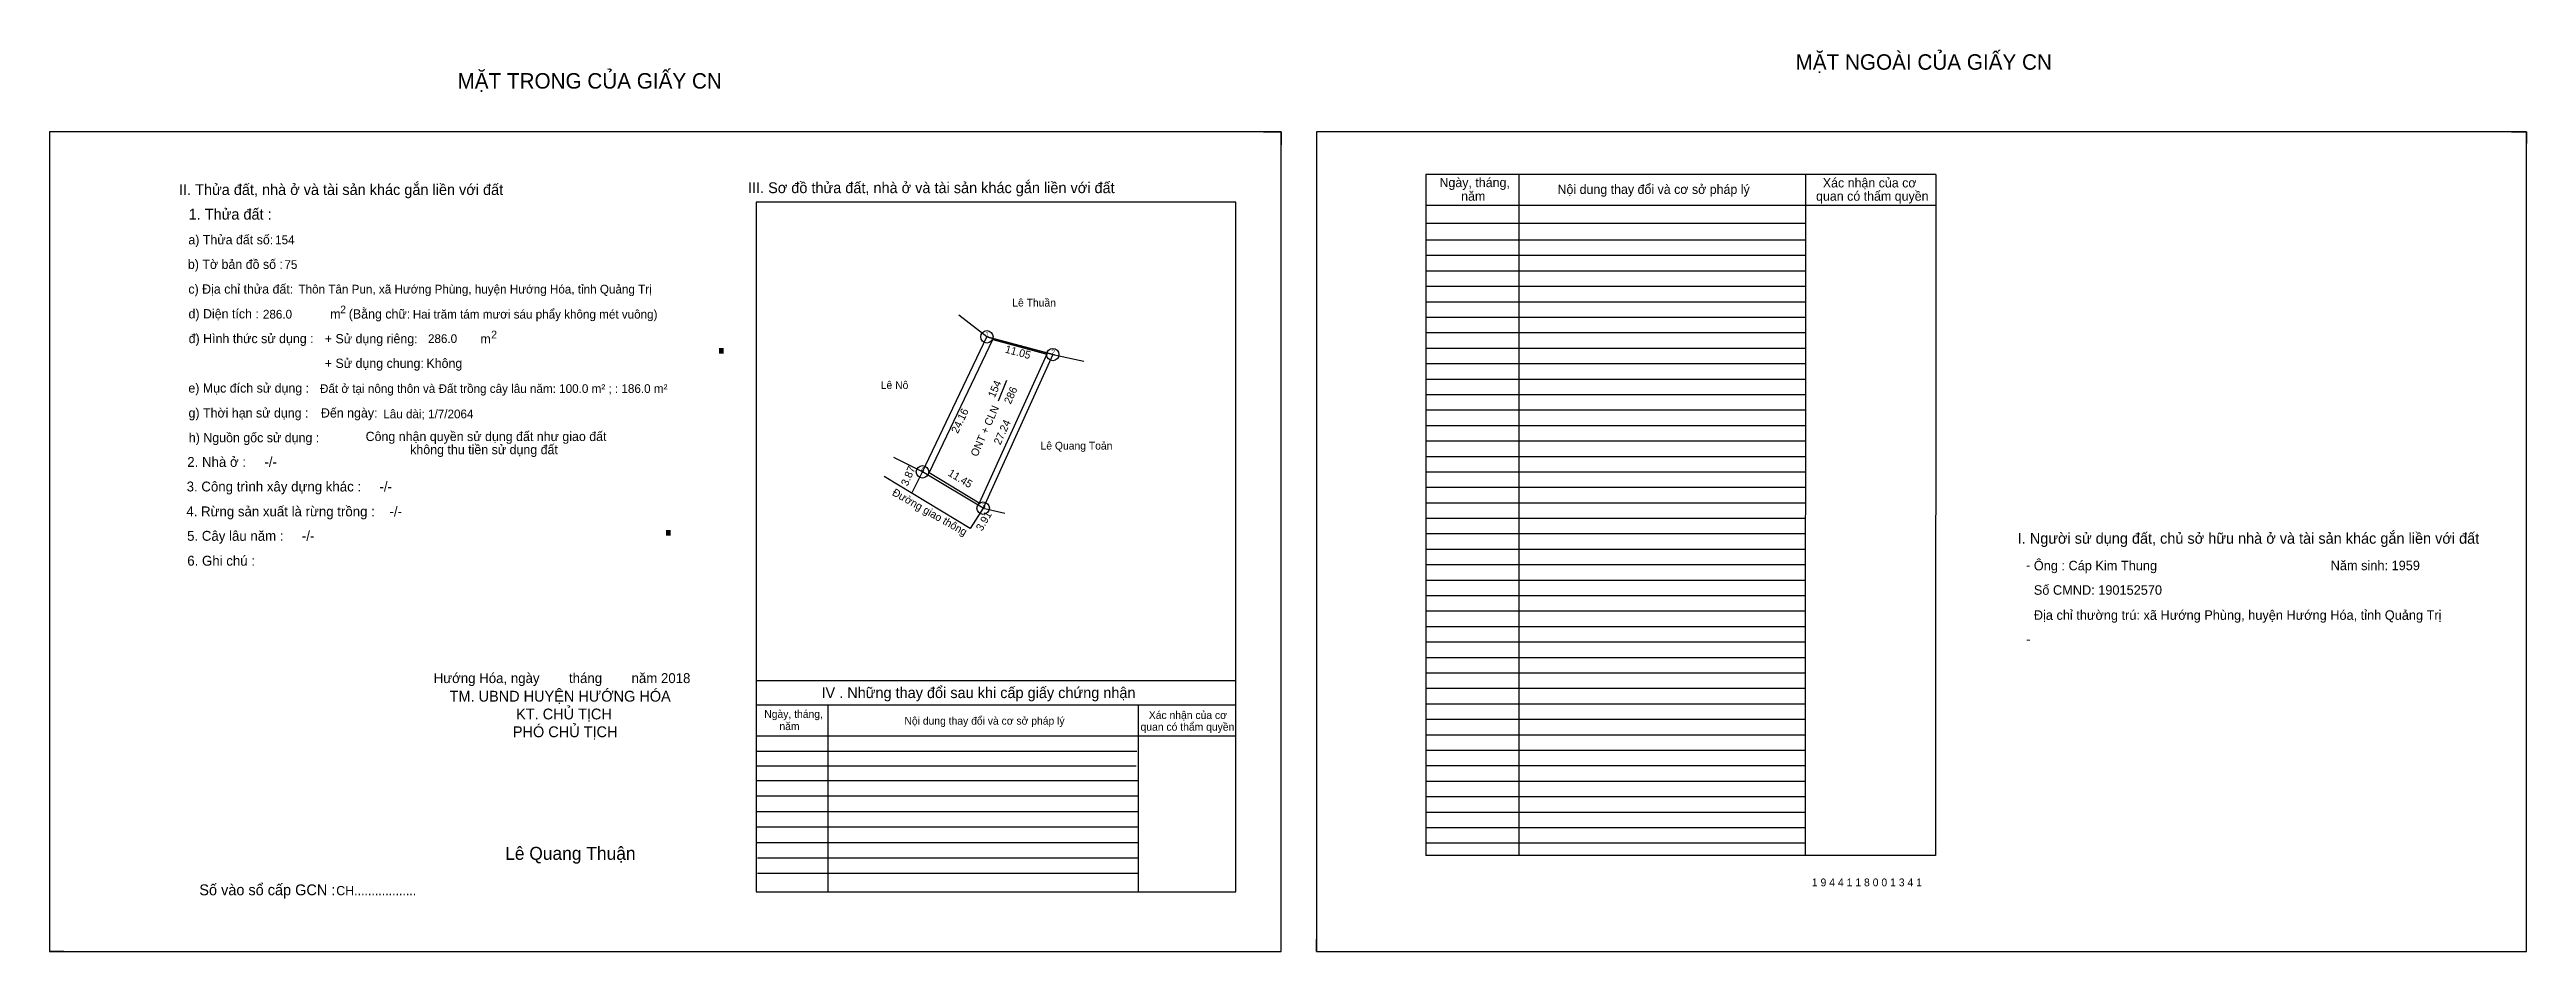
# Model space of a CAD drawing. Extents: x 536912 to 538513, y 1846080 to 1846664.
import ezdxf

# ---------------------------------------------------------------- set-up
doc = ezdxf.new("R2010")
doc.units = 0
for name, color, linetype in [('Default', 7, 'Continuous'), ('Level 10', 7, 'Continuous'), ('Level 11', 7, 'Continuous'), ('Level 27', 7, 'Continuous'), ('Level 3', 7, 'Continuous'), ('Level 36', 7, 'Continuous'), ('Level 4', 7, 'Continuous'), ('Level 45', 7, 'Continuous'), ('Level 49', 7, 'Continuous'), ('Level 5', 7, 'Continuous'), ('Level 55', 7, 'Continuous'), ('Level 6', 7, 'Continuous'), ('Level 60', 7, 'Continuous'), ('Level 7', 7, 'Continuous'), ('Level 8', 7, 'Continuous')]:
    doc.layers.add(name, color=color, linetype=linetype)

msp = doc.modelspace()

# ---------------------------------------------------------------- linework, layer by layer
at = {"layer": 'Level 10'}
for p, q in [((537696.9, 1846610.3), (537708.2, 1846610.3)), ((537708.2, 1846610.3), (537708.2, 1846601.9)), ((538503.7, 1846610.3), (538513.3, 1846610.3)), ((538513.3, 1846610.3), (538513.3, 1846602.9)), ((537560.6, 1846466.3), (537518, 1846477.8)), ((537560.6, 1846466.3), (537515.6, 1846367)), ((537515.6, 1846367), (537476.4, 1846390.5)), ((536912.1, 1846088.1), (536912.1, 1846080.3)), ((537731, 1846080.3), (537731, 1846088.1)), ((536921.3, 1846080.3), (536912.1, 1846080.3)), ((537731, 1846080.3), (537738.1, 1846080.3))]:
    msp.add_line(p, q, dxfattribs=at)
for points in [[(536912.1, 1846080.3), (537708.2, 1846080.3), (537708.2, 1846610.3), (536912.1, 1846610.3)], [(537731, 1846080.3), (538513.3, 1846080.3), (538513.3, 1846610.3), (537731, 1846610.3)], [(537515.6, 1846367), (537476.4, 1846390.5), (537518, 1846477.8), (537560.6, 1846466.3)], [(537513.1, 1846370.3), (537480.6, 1846389.8), (537521.8, 1846476), (537556.8, 1846466.6)]]:
    msp.add_lwpolyline(points, close=True, dxfattribs=at)
at = {"layer": 'Level 11'}
for centre in [(537518, 1846477.8), (537560.6, 1846466.3), (537476.4, 1846390.5), (537515.6, 1846367), (537515.6, 1846367)]:
    msp.add_circle(centre, 4, dxfattribs=at)
at = {"layer": 'Level 27'}
for p, q in [((537518, 1846477.8), (537499.9, 1846491.8)), ((537560.6, 1846466.3), (537580.7, 1846462.1)), ((537476.4, 1846390.5), (537457.8, 1846399.7)), ((537515.6, 1846367), (537507.2, 1846353.9)), ((537515.6, 1846367), (537529.7, 1846363.7))]:
    msp.add_line(p, q, dxfattribs=at)
at = {"layer": 'Level 45'}
msp.add_line((537507.2, 1846353.9), (537451.7, 1846387.4), dxfattribs=at)
at = {"layer": 'Level 6'}
for p, q in [((537530.6, 1846449.5), (537525.2, 1846436.1)), ((537469.5, 1846376.7), (537476.4, 1846390.5))]:
    msp.add_line(p, q, dxfattribs=at)
at = {"layer": 'Level 7'}
for p, q in [((538047, 1846540.3), (537801.8, 1846540.3)), ((538047, 1846530.3), (537801.8, 1846530.3)), ((538047, 1846520.3), (537801.8, 1846520.3)), ((538047, 1846510.3), (537801.8, 1846510.3)), ((538047, 1846500.3), (537801.8, 1846500.3)), ((538047, 1846490.3), (537801.8, 1846490.3)), ((538047, 1846480.3), (537801.8, 1846480.3)), ((538047, 1846470.3), (537801.8, 1846470.3)), ((538047, 1846460.3), (537801.8, 1846460.3)), ((538047, 1846450.3), (537801.8, 1846450.3)), ((538047, 1846440.3), (537801.8, 1846440.3)), ((538047, 1846430.3), (537801.8, 1846430.3)), ((538047, 1846420.3), (537801.8, 1846420.3)), ((538047, 1846410.3), (537801.8, 1846410.3)), ((538047, 1846400.3), (537801.8, 1846400.3)), ((538047, 1846390.3), (537801.8, 1846390.3)), ((538047, 1846380.3), (537801.8, 1846380.3)), ((538047, 1846370.3), (537801.8, 1846370.3)), ((538047, 1846360.3), (537801.8, 1846360.3)), ((538047, 1846350.3), (537801.8, 1846350.3)), ((538047, 1846340.3), (537801.8, 1846340.3)), ((538047, 1846330.3), (537801.8, 1846330.3)), ((538047, 1846320.3), (537801.8, 1846320.3)), ((538047, 1846310.3), (537801.8, 1846310.3)), ((538047, 1846300.3), (537801.8, 1846300.3)), ((538047, 1846290.3), (537801.8, 1846290.3)), ((538047, 1846280.3), (537801.8, 1846280.3)), ((538047, 1846270.3), (537801.8, 1846270.3)), ((538047, 1846260.3), (537801.8, 1846260.3)), ((538047, 1846250.3), (537801.8, 1846250.3)), ((538047, 1846240.3), (537801.8, 1846240.3)), ((538047, 1846230.3), (537801.8, 1846230.3)), ((538047, 1846220.3), (537801.8, 1846220.3)), ((537615, 1846209.7), (537368.9, 1846209.7)), ((537614.5, 1846200.2), (537368.9, 1846200.2)), ((538047, 1846210.3), (537801.8, 1846210.3)), ((538047, 1846200.3), (537801.8, 1846200.3)), ((537615.8, 1846190.7), (537368.9, 1846190.7)), ((538047, 1846190.3), (537801.8, 1846190.3)), ((537615.8, 1846180.7), (537368.9, 1846180.7)), ((537615.8, 1846170.7), (537368.9, 1846170.7)), ((538047, 1846180.3), (537801.8, 1846180.3)), ((538047, 1846170.3), (537801.8, 1846170.3)), ((537615.8, 1846160.7), (537368.9, 1846160.7)), ((538047, 1846160.3), (537801.8, 1846160.3)), ((537615.8, 1846150.7), (537368.9, 1846150.7)), ((537615.8, 1846140.7), (537369.7, 1846140.7)), ((538047, 1846150.3), (537801.8, 1846150.3)), ((537615.8, 1846130.7), (537369.7, 1846130.7))]:
    msp.add_line(p, q, dxfattribs=at)
at = {"layer": 'Level 8'}
for p, q in [((538131.4, 1846582.8), (537801.8, 1846582.8)), ((537801.8, 1846582.8), (537801.8, 1846142.3)), ((537861.8, 1846582.8), (537861.8, 1846142.3)), ((538047.2, 1846582.6), (538047, 1846142.3)), ((538131.4, 1846582.8), (538131.3, 1846142.3)), ((537678.9, 1846564.9), (537368.9, 1846564.9)), ((537368.9, 1846564.9), (537368.9, 1846118.9)), ((537678.9, 1846118.9), (537678.9, 1846564.9)), ((538131.4, 1846562.8), (537801.8, 1846562.8)), ((538047, 1846551.1), (537801.8, 1846551.1)), ((537678.9, 1846255.3), (537368.9, 1846255.3)), ((537678.9, 1846239.6), (537368.9, 1846239.6)), ((537415.1, 1846239.6), (537415.1, 1846118.9)), ((537615.8, 1846239.6), (537615.8, 1846118.9)), ((537678.9, 1846219.6), (537368.9, 1846219.6)), ((538131.3, 1846142.3), (537801.8, 1846142.3)), ((537368.9, 1846118.9), (537678.9, 1846118.9))]:
    msp.add_line(p, q, dxfattribs=at)

# ---------------------------------------------------------------- texts
at = {"layer": 'Default'}
for s, p in [('e) Mục đích sử dụng :', (537001.8, 1846441.7)), ('g) Thời hạn sử dụng :', (537001.9, 1846425.6)), ('Đến ngày:', (537087.5, 1846425.6)), ('h) Nguồn gốc sử dụng :', (537002.1, 1846409.6)), ('Công nhận quyền sử dụng đất như giao đất', (537116.4, 1846410.4)), ('không thu tiền sử dụng đất', (537145.2, 1846401.9))]:
    msp.add_text(s, height=6, dxfattribs=at).set_placement(p)
at = {"layer": 'Level 3'}
msp.add_text('ONT + CLN', height=5, rotation=66.1328, dxfattribs=at).set_placement((537511.8, 1846399.9))
at = {"layer": 'Level 36'}
for p in [(537341.8, 1846466.9), (537307.7, 1846349.2)]:
    msp.add_text('.', height=24, dxfattribs=at).set_placement(p)
at = {"layer": 'Level 4'}
msp.add_text('154', height=5, rotation=66.1328, dxfattribs=at).set_placement((537523, 1846438))
at = {"layer": 'Level 49'}
for s, rotation, p in [('11.05', 344.8949, (537529.4, 1846467.7)), ('24.16', 64.5061, (537499.2, 1846414.9)), ('27.24', 65.6083, (537526.7, 1846407.5)), ('11.45', 329.0878, (537492.4, 1846388.4))]:
    msp.add_text(s, height=5, rotation=rotation, dxfattribs=at).set_placement(p)
at = {"layer": 'Level 5'}
msp.add_text('286', height=5, rotation=66.1328, dxfattribs=at).set_placement((537533.4, 1846433.9))
at = {"layer": 'Level 55'}
for s, height, p in [('1', 3.2, (537517.1, 1846477.8)), ('0', 0.88, (537517.7, 1846476.9)), ('0', 0.88, (537517.7, 1846476.9)), ('0', 0.88, (537517.7, 1846476.9)), ('2', 3.2, (537559.6, 1846466.3)), ('0', 0.88, (537560.3, 1846465.4)), ('0', 0.88, (537560.3, 1846465.4)), ('4', 3.2, (537475.3, 1846390.5)), ('0', 0.88, (537476.1, 1846389.7)), ('0', 0.88, (537476.1, 1846389.7)), ('0', 0.88, (537476.1, 1846389.7)), ('0', 0.88, (537476.1, 1846389.7)), ('3', 3.2, (537514.7, 1846367)), ('0', 0.88, (537515.3, 1846366.1)), ('0', 0.88, (537515.3, 1846366.1)), ('0', 0.88, (537515.3, 1846366.1))]:
    msp.add_text(s, height=height, dxfattribs=at).set_placement(p)
at = {"layer": 'Level 6'}
for s, height, p in [('154', 5.63, (537057.9, 1846537.7)), ('75', 5.63, (537063.9, 1846521.7)), ('Thôn Tân Pun, xã Hướng Phùng, huyện Hướng Hóa, tỉnh Quảng Trị', 5.64, (537073, 1846505.8)), ('286.0', 5.63, (537050, 1846489.6)), ('Hai trăm tám mươi sáu phẩy không mét vuông)', 5.632, (537146.9, 1846489.6)), ('286.0', 5.63, (537156.7, 1846473.8)), ('Đất ở tại nông thôn và Đất trồng cây lâu năm: 100.0 m² ; : 186.0 m²', 5.64, (537086.9, 1846441.5)), ('Lâu dài; 1/7/2064', 5.64, (537127.8, 1846425.1)), ('Ông : Cáp Kim Thung', 6.16, (538194.8, 1846326.8)), ('Năm sinh: 1959', 6.16, (538386.7, 1846326.9)), ('Số CMND: 190152570', 6.16, (538194.8, 1846311)), ('Địa chỉ thường trú: xã Hướng Phùng, huyện Hướng Hóa, tỉnh Quảng Trị', 6.16, (538194.8, 1846294.8)), ('1 9 4 4 1 1 8 0 0 1 3 4 1', 5.04, (538051.3, 1846122.5))]:
    msp.add_text(s, height=height, dxfattribs=at).set_placement(p)
for s, rotation, p in [('3.87', 66.7237, (537466.8, 1846380.9)), ('3.91', 60.1127, (537514.9, 1846351.8))]:
    msp.add_text(s, height=5, rotation=rotation, dxfattribs=at).set_placement(p)
at = {"layer": 'Level 60'}
for s, p in [('Lê Thuần', (537534.4, 1846497.4)), ('Lê Nô', (537449.4, 1846444.1)), ('Lê Quang Toản', (537552.7, 1846404.9))]:
    msp.add_text(s, height=5, dxfattribs=at).set_placement(p)
msp.add_text('Đường giao thông', height=5, rotation=330.4116, dxfattribs=at).set_placement((537456.3, 1846375.7))
at = {"layer": 'Level 7'}
for s, height, p in [('MẶT TRONG CỦA GIẤY CN', 10, (537175.8, 1846638.3)), ('MẶT NGOÀI CỦA GIẤY CN', 10, (538040.8, 1846650.5)), ('II. Thửa đất, nhà ở và tài sản khác gắn liền với đất', 7, (536995.8, 1846569.5)), ('III. Sơ đồ thửa đất, nhà ở và tài sản khác gắn liền với đất', 7, (537363.6, 1846570.7)), ('Ngày, tháng,', 6, (537810.6, 1846574.6)), ('năm', 6, (537824.6, 1846565.8)), ('Nội dung thay đổi và cơ sở pháp lý', 6, (537886.9, 1846570.2)), (' quan có thẩm quyền', 6, (538051.8, 1846565.8)), ('Xác nhận của cơ', 6, (538058.4, 1846574.4)), ('1. Thửa đất :', 7, (537002, 1846553.6)), ('a) Thửa đất số:', 6, (537001.8, 1846537.6)), ('b) Tờ bản đồ số :', 6, (537001.5, 1846521.7)), ('c) Địa chỉ thửa đất:', 6, (537001.8, 1846505.7)), ('d) Diện tích :', 6, (537001.9, 1846489.7)), ('m', 6, (537093.5, 1846489.6)), ('2', 5, (537100, 1846493)), ('(Bằng chữ:', 6, (537105.5, 1846489.6)), ('đ) Hình thức sử dụng :', 6, (537002, 1846473.7)), ('+ Sử dụng riêng:', 6, (537090, 1846473.6)), ('m', 6, (537190.6, 1846473.5)), ('2', 5, (537197.6, 1846476.8)), ('+ Sử dụng chung:', 6, (537090, 1846457.7)), ('Không', 6, (537155.7, 1846457.7)), ('2. Nhà ở :     -/-', 6.4, (537001.1, 1846393.7)), ('3. Công trình xây dựng khác :     -/-', 6.4, (537000.7, 1846377.8)), ('4. Rừng sản xuất là rừng trồng :    -/-', 6.4, (537000.5, 1846361.7)), ('5. Cây lâu năm :     -/-', 6.4, (537001, 1846345.9)), ('I. Người sử dụng đất, chủ sở hữu nhà ở và tài sản khác gắn liền với đất', 7, (538184.4, 1846344)), ('6. Ghi chú :', 6.4, (537001.1, 1846329.8)), ('-', 6.4, (538189.7, 1846327)), ('-', 6.4, (538189.8, 1846279.2)), ('Hướng Hóa, ngày        tháng        năm 2018', 6.4, (537160.4, 1846253.9)), ('TM. UBND HUYỆN HƯỚNG HÓA', 7, (537170.7, 1846241.9)), ('IV . Những thay đổi sau khi cấp giấy chứng nhận', 7, (537411.1, 1846244.2)), ('KT. CHỦ TỊCH', 7, (537213.7, 1846230.4)), ('Ngày, tháng,', 5, (537374.1, 1846231.4)), ('Nội dung thay đổi và cơ sở pháp lý', 5, (537464.7, 1846227)), ('Xác nhận của cơ', 5, (537622.7, 1846230.7)), ('PHÓ CHỦ TỊCH', 7, (537211.6, 1846218.9)), ('năm', 5, (537383.9, 1846223.5)), (' quan có thẩm quyền', 5, (537615.5, 1846223.1)), ('Lê Quang Thuận', 8.4, (537206.6, 1846139.6)), ('Số vào sổ cấp GCN :', 7, (537008.9, 1846116.7)), ('CH..................', 6, (537097.4, 1846116.7))]:
    msp.add_text(s, height=height, dxfattribs=at).set_placement(p)

doc.saveas('drawing.dxf')
